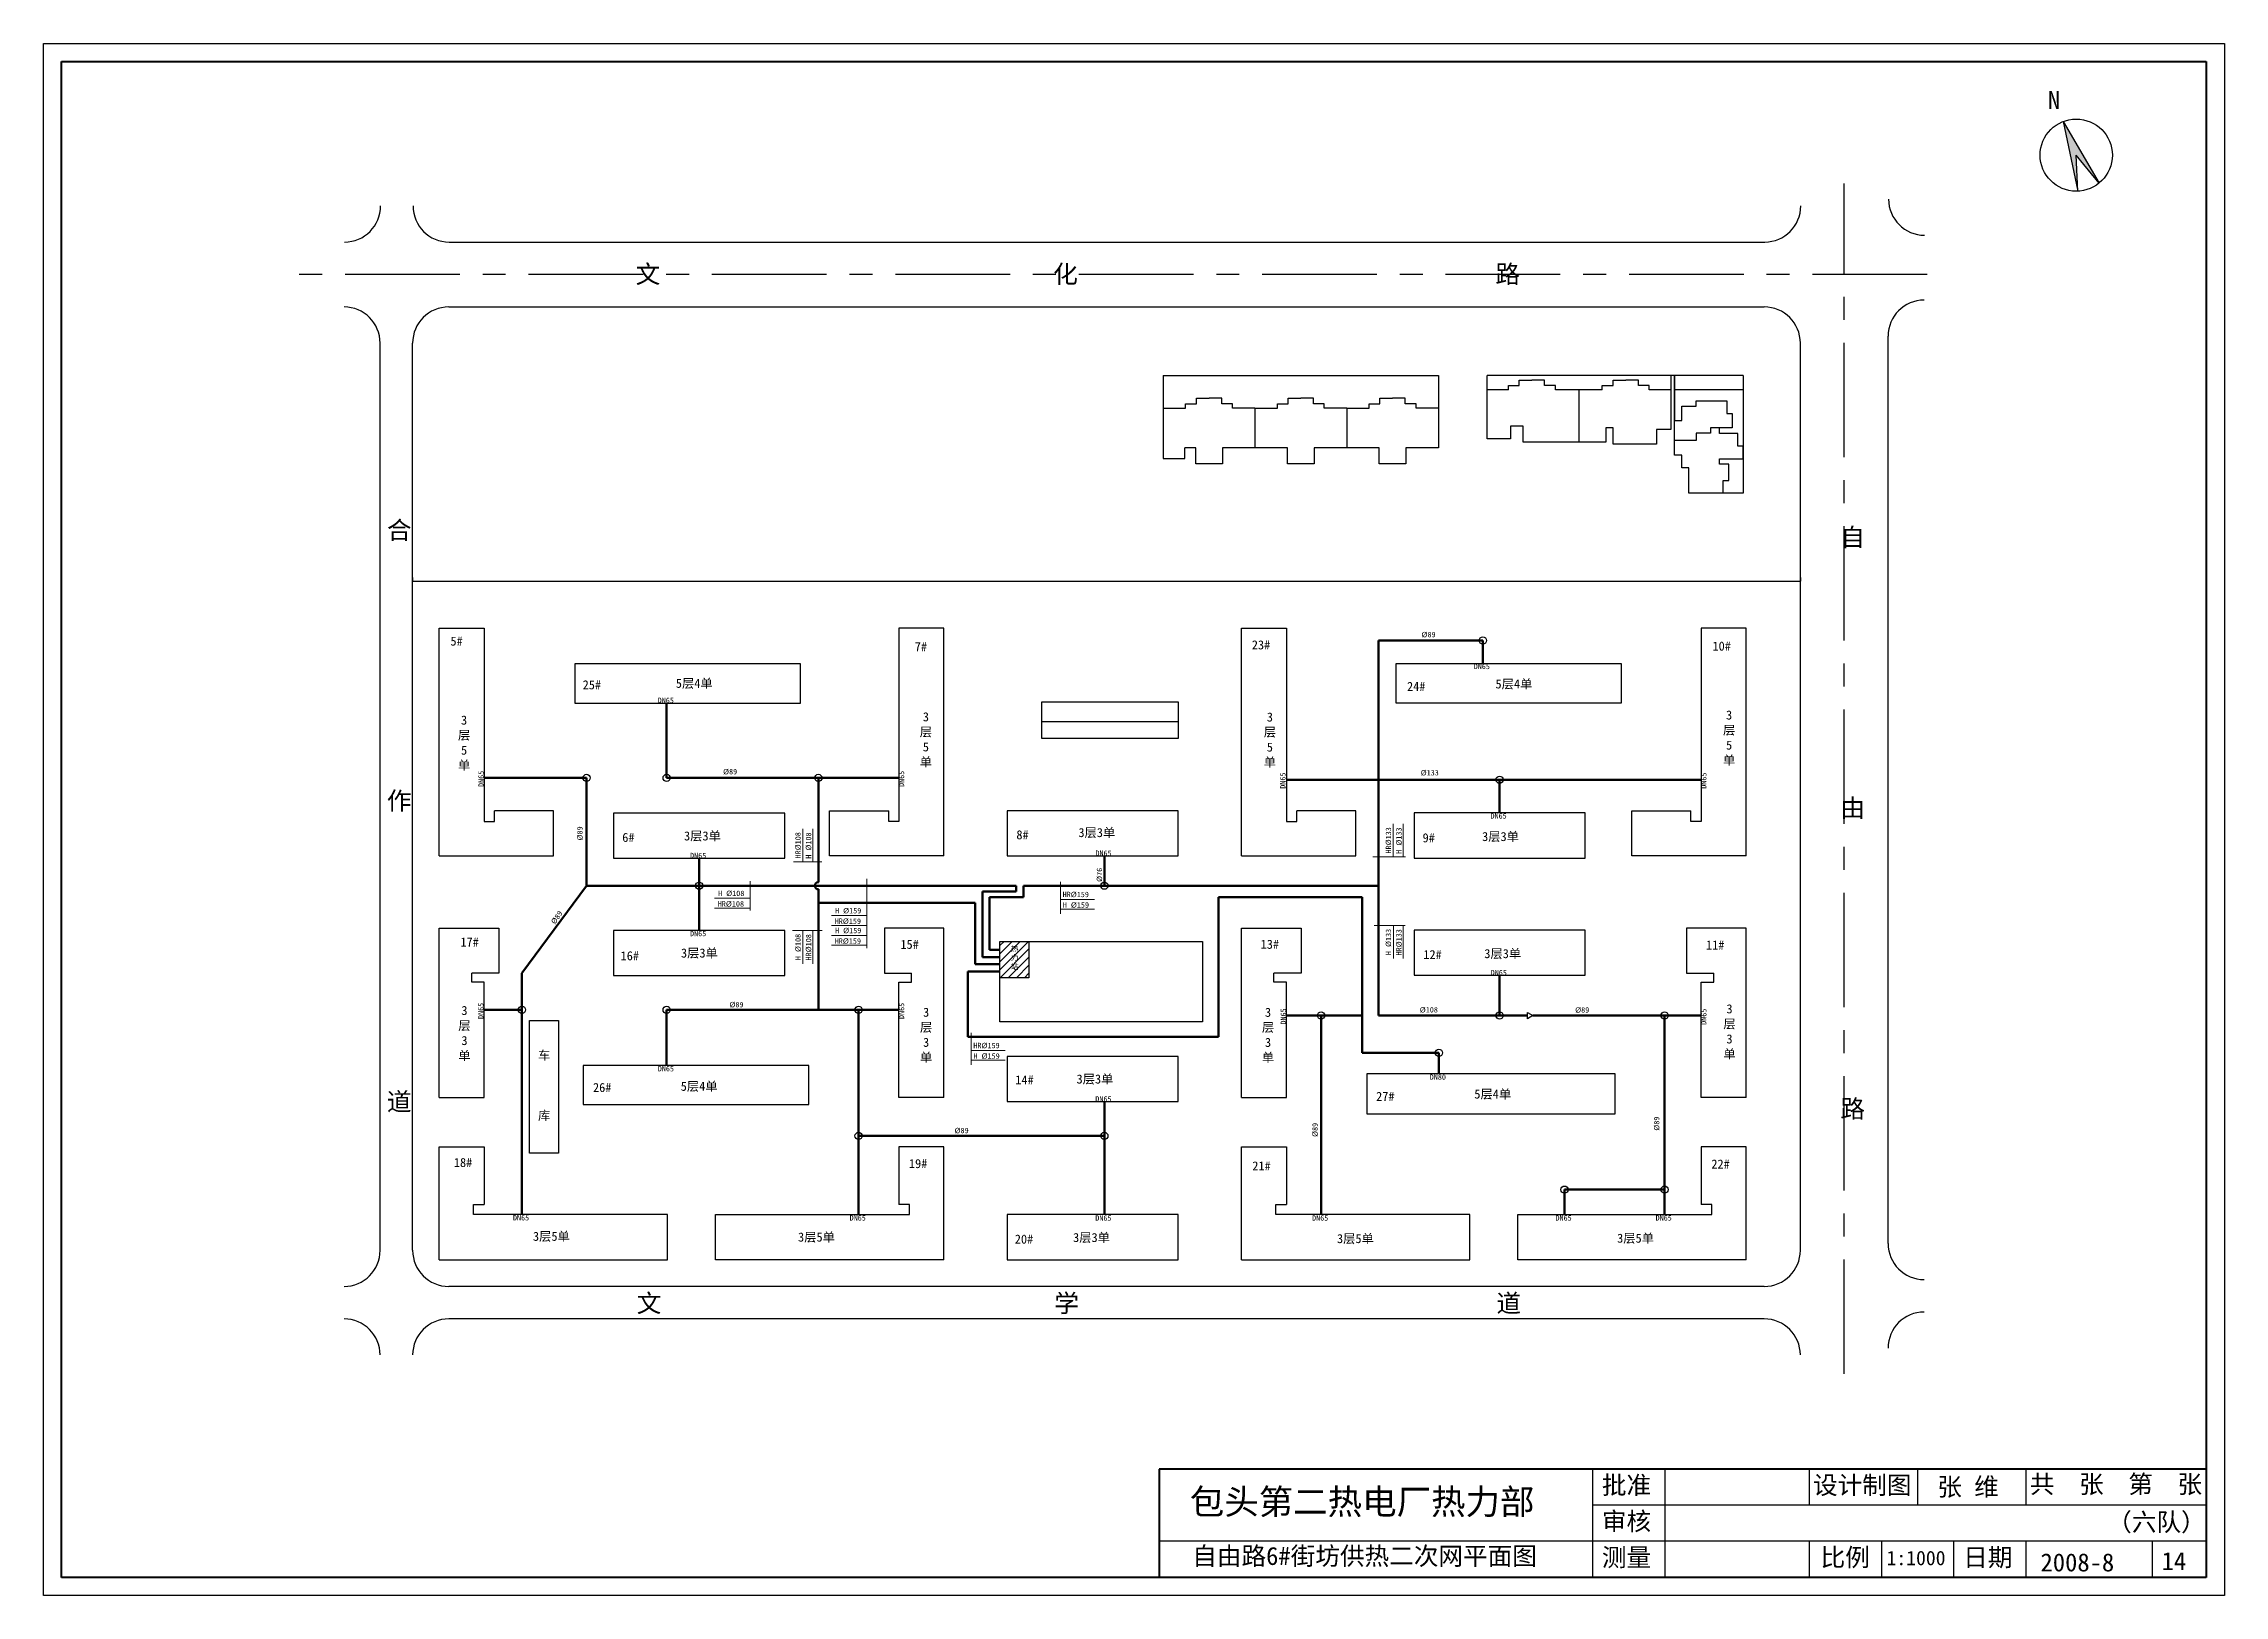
# Model space of a CAD drawing. Header units: millimetres. Extents: x 710 to 1314, y 285 to 715.
import ezdxf

# ---------------------------------------------------------------- set-up
doc = ezdxf.new("R2010")
doc.units = ezdxf.units.MM
doc.linetypes.add('CENTER', pattern=[50.8, 31.75, -6.35, 6.35, -6.35])
doc.layers.add('围栏', color=3, linetype='Continuous')
doc.layers.add('边线', color=1, linetype='Continuous')
doc.layers.add('标注', color=7, linetype='Continuous', lineweight=18)
doc.layers.add('管道', color=7, linetype='Continuous', lineweight=50)

msp = doc.modelspace()

# ---------------------------------------------------------------- hatches: boundary and pattern name
msp.add_hatch(color=256).paths.add_polyline_path([(1269.56, 693.77), (1273.63, 674.45), (1273.15, 684.44), (1279.49, 676.71)])
at = {"layer": '标注'}
h = msp.add_hatch(dxfattribs=at)
h.set_pattern_fill('ANSI31', color=256, scale=0.5, style=0)
h.paths.add_polyline_path([(983.09, 466.57), (975.04, 466.57), (975.04, 456.5), (983.09, 456.5)])
h.paths.add_polyline_path([(977.71, 465.7), (980.5, 465.7), (980.5, 457.6), (977.71, 457.6)], flags=24)

# ---------------------------------------------------------------- linework, layer by layer
at = {"lineweight": 40}
for p, q in [((715.18, 290.35), (715.18, 710.35)), ((715.18, 710.35), (1309.18, 710.35)), ((1309.18, 710.35), (1309.18, 290.35)), ((1309.18, 320.35), (1019.18, 320.35)), ((1019.18, 320.35), (1019.18, 290.35)), ((1309.18, 290.35), (715.18, 290.35))]:
    msp.add_line(p, q, dxfattribs=at)
for p, q in [((1269.56, 693.77), (1273.63, 674.45)), ((1269.56, 693.77), (1279.49, 676.71)), ((1273.63, 674.45), (1273.15, 684.44)), ((1279.49, 676.71), (1273.15, 684.44)), ((822.51, 660.36), (1186.86, 660.36)), ((822.39, 642.37), (1186.74, 642.37)), ((1221.04, 382.87), (1221.04, 634.27)), ((803.39, 380.97), (803.39, 632.37)), ((812.39, 380.97), (812.39, 632.37)), ((1196.74, 380.97), (1196.74, 632.37)), ((1020.29, 623.37), (1020.29, 603.37)), ((1020.29, 623.37), (1096.49, 623.37)), ((1096.49, 623.37), (1096.49, 603.37)), ((1180.89, 623.37), (1109.99, 623.37)), ((1109.99, 605.87), (1109.99, 623.37)), ((1160.89, 623.37), (1160.89, 608.37)), ((1161.89, 601.27), (1161.89, 623.37)), ((1161.89, 623.37), (1161.89, 610.87)), ((1180.89, 623.37), (1180.89, 590.77)), ((1116.49, 605.87), (1109.99, 605.87)), ((1119.99, 609.37), (1116.49, 609.37)), ((1116.49, 609.37), (1116.49, 605.87)), ((1119.99, 604.87), (1119.99, 609.37)), ((1142.89, 604.87), (1119.99, 604.87)), ((1144.89, 608.87), (1142.89, 608.87)), ((1142.89, 608.87), (1142.89, 604.87)), ((1144.89, 604.37), (1144.89, 608.87)), ((1156.89, 604.37), (1144.89, 604.37)), ((1160.89, 608.37), (1156.89, 608.37)), ((1156.89, 608.37), (1156.89, 604.37)), ((1020.29, 603.37), (1020.29, 600.37)), ((1020.29, 600.37), (1026.29, 600.37)), ((1029.29, 603.37), (1026.29, 603.37)), ((1026.29, 600.37), (1026.29, 603.37)), ((1029.29, 598.87), (1029.29, 603.37)), ((1036.69, 598.87), (1029.29, 598.87)), ((1045.69, 603.37), (1036.69, 603.37)), ((1036.69, 603.37), (1036.69, 598.87)), ((1054.69, 603.37), (1045.69, 603.37)), ((1054.69, 598.87), (1054.69, 603.37)), ((1062.09, 598.87), (1054.69, 598.87)), ((1062.09, 603.37), (1062.09, 598.87)), ((1071.09, 603.37), (1062.09, 603.37)), ((1080.09, 603.37), (1071.09, 603.37)), ((1080.09, 598.87), (1080.09, 603.37)), ((1087.49, 598.87), (1080.09, 598.87)), ((1096.49, 603.37), (1087.49, 603.37)), ((1087.49, 603.37), (1087.49, 598.87)), ((1163.89, 601.27), (1161.89, 601.27)), ((1163.89, 597.77), (1163.89, 601.27)), ((1180.89, 600.27), (1180.89, 603.77)), ((1165.89, 597.77), (1163.89, 597.77)), ((1165.89, 590.77), (1165.89, 597.77)), ((1180.89, 590.77), (1165.89, 590.77)), ((812.39, 567.37), (812.39, 566.37)), ((1196.74, 567.37), (1196.74, 566.37)), ((819.74, 490.27), (819.74, 553.37)), ((819.74, 553.37), (832.24, 553.37)), ((832.24, 553.37), (832.24, 499.77)), ((947.04, 553.37), (947.04, 499.77)), ((959.54, 553.37), (947.04, 553.37)), ((959.54, 490.27), (959.54, 553.37)), ((1041.94, 553.37), (1054.44, 553.37)), ((1041.94, 490.27), (1041.94, 553.37)), ((1054.44, 553.37), (1054.44, 499.77)), ((1181.74, 553.37), (1169.24, 553.37)), ((1169.24, 553.37), (1169.24, 499.77)), ((1181.74, 490.27), (1181.74, 553.37)), ((857.34, 543.47), (857.34, 532.62)), ((919.84, 543.47), (857.34, 543.47)), ((919.84, 532.62), (919.84, 543.47)), ((1147.24, 543.52), (1084.74, 543.52)), ((1084.74, 543.52), (1084.74, 532.67)), ((1147.24, 532.67), (1147.24, 543.52)), ((857.34, 532.62), (919.84, 532.62)), ((986.64, 527.53), (986.64, 532.93)), ((986.64, 532.93), (1024.44, 532.93)), ((1024.44, 532.93), (1024.44, 522.83)), ((1084.74, 532.67), (1147.24, 532.67)), ((986.64, 522.83), (986.64, 527.53)), ((986.64, 527.53), (1024.44, 527.53)), ((1024.44, 522.83), (986.64, 522.83)), ((835.04, 499.77), (835.04, 502.77)), ((851.44, 502.77), (835.04, 502.77)), ((851.44, 490.27), (851.44, 502.77)), ((868.04, 502.12), (868.04, 489.62)), ((915.44, 502.12), (868.04, 502.12)), ((915.44, 489.62), (915.44, 502.12)), ((927.84, 502.77), (944.24, 502.77)), ((927.84, 490.27), (927.84, 502.77)), ((944.24, 499.77), (944.24, 502.77)), ((977.04, 502.77), (977.04, 490.27)), ((1024.44, 502.77), (977.04, 502.77)), ((1024.44, 490.27), (1024.44, 502.77)), ((1073.64, 502.77), (1057.24, 502.77)), ((1057.24, 499.77), (1057.24, 502.77)), ((1073.64, 490.27), (1073.64, 502.77)), ((1137.14, 502.17), (1089.74, 502.17)), ((1089.74, 502.17), (1089.74, 489.67)), ((1137.14, 489.67), (1137.14, 502.17)), ((1150.04, 490.27), (1150.04, 502.77)), ((1150.04, 502.77), (1166.44, 502.77)), ((1166.44, 499.77), (1166.44, 502.77)), ((832.24, 499.77), (835.04, 499.77)), ((947.04, 499.77), (944.24, 499.77)), ((1054.44, 499.77), (1057.24, 499.77)), ((1169.24, 499.77), (1166.44, 499.77)), ((819.74, 490.27), (851.44, 490.27)), ((868.04, 489.62), (915.44, 489.62)), ((959.54, 490.27), (927.84, 490.27)), ((977.04, 490.27), (1024.44, 490.27)), ((1041.94, 490.27), (1073.64, 490.27)), ((1089.74, 489.67), (1137.14, 489.67)), ((1181.74, 490.27), (1150.04, 490.27)), ((819.74, 423.27), (819.74, 470.27)), ((819.74, 470.27), (836.24, 470.27)), ((836.24, 470.27), (836.24, 457.77)), ((915.44, 469.62), (868.04, 469.62)), ((868.04, 469.62), (868.04, 457.12)), ((915.44, 457.12), (915.44, 469.62)), ((943.04, 470.27), (943.04, 457.77)), ((959.54, 470.27), (943.04, 470.27)), ((959.54, 423.27), (959.54, 470.27)), ((975.04, 466.57), (983.09, 466.57)), ((975.04, 456.5), (975.04, 466.57)), ((983.09, 466.57), (983.09, 456.5)), ((1041.94, 470.27), (1058.44, 470.27)), ((1041.94, 423.27), (1041.94, 470.27)), ((1058.44, 470.27), (1058.44, 457.77)), ((1089.74, 469.67), (1089.74, 457.17)), ((1137.14, 469.67), (1089.74, 469.67)), ((1137.14, 457.17), (1137.14, 469.67)), ((1181.74, 470.27), (1165.24, 470.27)), ((1165.24, 470.27), (1165.24, 457.77)), ((1181.74, 423.27), (1181.74, 470.27)), ((828.74, 455.27), (828.74, 457.77)), ((836.24, 457.77), (828.74, 457.77)), ((832.24, 455.27), (828.74, 455.27)), ((832.24, 423.27), (832.24, 455.27)), ((868.04, 457.12), (915.44, 457.12)), ((943.04, 457.77), (950.54, 457.77)), ((947.04, 455.27), (950.54, 455.27)), ((947.04, 423.27), (947.04, 455.27)), ((950.54, 455.27), (950.54, 457.77)), ((983.09, 456.5), (975.04, 456.5)), ((1058.44, 457.77), (1050.94, 457.77)), ((1050.94, 455.27), (1050.94, 457.77)), ((1054.44, 455.27), (1050.94, 455.27)), ((1054.44, 423.27), (1054.44, 455.27)), ((1089.74, 457.17), (1137.14, 457.17)), ((1165.24, 457.77), (1172.74, 457.77)), ((1169.24, 423.27), (1169.24, 455.27)), ((1169.24, 455.27), (1172.74, 455.27)), ((1172.74, 455.27), (1172.74, 457.77)), ((844.74, 407.87), (844.74, 444.67)), ((844.74, 444.67), (852.79, 444.67)), ((852.79, 444.67), (852.79, 407.87)), ((922.14, 432.22), (859.64, 432.22)), ((859.64, 432.22), (859.64, 421.37)), ((922.14, 421.37), (922.14, 432.22)), ((1024.44, 434.67), (977.04, 434.67)), ((977.04, 434.67), (977.04, 422.17)), ((1024.44, 422.17), (1024.44, 434.67)), ((1145.44, 429.87), (1076.64, 429.87)), ((1076.64, 429.87), (1076.64, 418.77)), ((1145.44, 418.77), (1145.44, 429.87)), ((819.74, 423.27), (832.24, 423.27)), ((959.54, 423.27), (947.04, 423.27)), ((1041.94, 423.27), (1054.44, 423.27)), ((1181.74, 423.27), (1169.24, 423.27)), ((859.64, 421.37), (922.14, 421.37)), ((977.04, 422.17), (1024.44, 422.17)), ((1076.64, 418.77), (1145.44, 418.77)), ((819.74, 378.37), (819.74, 409.67)), ((819.74, 409.67), (832.24, 409.67)), ((832.24, 409.67), (832.24, 393.67)), ((852.79, 407.87), (844.74, 407.87)), ((959.54, 409.67), (947.04, 409.67)), ((947.04, 409.67), (947.04, 393.67)), ((959.54, 378.37), (959.54, 409.67)), ((1041.94, 409.67), (1054.44, 409.67)), ((1041.94, 378.37), (1041.94, 409.67)), ((1054.44, 409.67), (1054.44, 393.67)), ((1169.24, 409.67), (1169.24, 393.67)), ((1181.74, 409.67), (1169.24, 409.67)), ((1181.74, 378.37), (1181.74, 409.67)), ((829.29, 390.87), (829.29, 393.67)), ((829.29, 393.67), (832.24, 393.67)), ((949.99, 393.67), (947.04, 393.67)), ((949.99, 390.87), (949.99, 393.67)), ((1051.49, 393.67), (1054.44, 393.67)), ((1051.49, 390.87), (1051.49, 393.67)), ((1172.19, 393.67), (1169.24, 393.67)), ((1172.19, 390.87), (1172.19, 393.67)), ((882.99, 390.87), (829.29, 390.87)), ((882.99, 378.37), (882.99, 390.87)), ((896.29, 390.87), (949.99, 390.87)), ((896.29, 378.37), (896.29, 390.87)), ((977.04, 390.87), (977.04, 378.37)), ((1024.44, 390.87), (977.04, 390.87)), ((1024.44, 378.37), (1024.44, 390.87)), ((1105.19, 390.87), (1051.49, 390.87)), ((1105.19, 378.37), (1105.19, 390.87)), ((1118.49, 378.37), (1118.49, 390.87)), ((1118.49, 390.87), (1172.19, 390.87)), ((819.74, 378.37), (882.99, 378.37)), ((959.54, 378.37), (896.29, 378.37)), ((977.04, 378.37), (1024.44, 378.37)), ((1041.94, 378.37), (1105.19, 378.37)), ((1181.74, 378.37), (1118.49, 378.37)), ((1186.74, 370.97), (822.39, 370.97)), ((1186.74, 361.97), (822.39, 361.97)), ((1139.18, 320.35), (1139.18, 290.35)), ((1159.18, 320.35), (1159.18, 290.35)), ((1199.18, 320.35), (1199.18, 310.35)), ((1229.22, 320.35), (1229.22, 310.35)), ((1259.18, 320.35), (1259.18, 310.35)), ((1309.18, 310.35), (1139.18, 310.35)), ((1309.18, 300.35), (1019.18, 300.35)), ((1199.18, 300.35), (1199.18, 290.35)), ((1219.18, 300.35), (1219.18, 290.35)), ((1239.18, 300.35), (1239.18, 290.35)), ((1259.18, 300.35), (1259.18, 290.35)), ((1294.18, 300.35), (1294.18, 290.35))]:
    msp.add_line(p, q)
at = {"color": 1}
for p, q in [((1029.49, 617.07), (1032.99, 617.07)), ((1029.49, 615.57), (1029.49, 617.07)), ((1036.49, 617.07), (1032.99, 617.07)), ((1036.49, 615.57), (1036.49, 617.07)), ((1054.89, 615.57), (1054.89, 617.07)), ((1054.89, 617.07), (1058.39, 617.07)), ((1061.89, 617.07), (1058.39, 617.07)), ((1061.89, 615.57), (1061.89, 617.07)), ((1080.29, 617.07), (1083.79, 617.07)), ((1080.29, 615.57), (1080.29, 617.07)), ((1087.29, 617.07), (1083.79, 617.07)), ((1087.29, 615.57), (1087.29, 617.07)), ((1115.89, 619.37), (1109.99, 619.37)), ((1115.89, 619.37), (1115.89, 620.57)), ((1115.89, 620.57), (1118.89, 620.57)), ((1118.89, 620.57), (1118.89, 622.07)), ((1118.89, 622.07), (1122.39, 622.07)), ((1125.89, 622.07), (1122.39, 622.07)), ((1125.89, 620.57), (1125.89, 622.07)), ((1128.89, 620.57), (1125.89, 620.57)), ((1128.89, 619.37), (1128.89, 620.57)), ((1135.39, 619.37), (1128.89, 619.37)), ((1141.89, 619.37), (1135.39, 619.37)), ((1135.39, 619.37), (1135.39, 604.87)), ((1141.89, 620.57), (1144.89, 620.57)), ((1141.89, 619.37), (1141.89, 620.57)), ((1144.89, 622.07), (1148.39, 622.07)), ((1144.89, 620.57), (1144.89, 622.07)), ((1151.89, 622.07), (1148.39, 622.07)), ((1151.89, 620.57), (1151.89, 622.07)), ((1154.89, 620.57), (1151.89, 620.57)), ((1154.89, 619.37), (1154.89, 620.57)), ((1160.89, 619.37), (1154.89, 619.37)), ((1180.89, 619.37), (1161.89, 619.37)), ((1167.89, 614.87), (1167.89, 616.37)), ((1167.89, 616.37), (1176.39, 616.37)), ((1176.39, 616.37), (1176.39, 612.87)), ((1020.29, 614.37), (1026.49, 614.37)), ((1026.49, 614.37), (1026.49, 615.57)), ((1026.49, 615.57), (1029.49, 615.57)), ((1039.49, 615.57), (1036.49, 615.57)), ((1039.49, 614.37), (1039.49, 615.57)), ((1045.69, 614.37), (1039.49, 614.37)), ((1045.69, 614.37), (1051.89, 614.37)), ((1045.69, 614.37), (1045.69, 603.37)), ((1051.89, 615.57), (1054.89, 615.57)), ((1051.89, 614.37), (1051.89, 615.57)), ((1064.89, 615.57), (1061.89, 615.57)), ((1064.89, 614.37), (1064.89, 615.57)), ((1071.09, 614.37), (1064.89, 614.37)), ((1071.09, 614.37), (1077.29, 614.37)), ((1071.09, 614.37), (1071.09, 603.37)), ((1077.29, 614.37), (1077.29, 615.57)), ((1077.29, 615.57), (1080.29, 615.57)), ((1090.29, 615.57), (1087.29, 615.57)), ((1090.29, 614.37), (1090.29, 615.57)), ((1096.49, 614.37), (1090.29, 614.37)), ((1161.89, 610.87), (1163.89, 610.87)), ((1163.89, 610.87), (1163.89, 614.87)), ((1163.89, 614.87), (1167.89, 614.87)), ((1176.39, 612.87), (1177.89, 612.87)), ((1177.89, 612.87), (1177.89, 608.87)), ((1167.89, 605.37), (1161.89, 605.37)), ((1171.89, 607.37), (1167.89, 607.37)), ((1167.89, 607.37), (1167.89, 605.37)), ((1177.89, 608.87), (1171.89, 608.87)), ((1171.89, 608.87), (1171.89, 607.37)), ((1174.39, 607.27), (1174.39, 608.77)), ((1179.39, 607.27), (1174.39, 607.27)), ((1179.39, 603.77), (1179.39, 607.27)), ((1174.39, 598.77), (1174.39, 600.27)), ((1174.39, 600.27), (1180.89, 600.27)), ((1176.89, 598.77), (1174.39, 598.77)), ((1176.89, 594.27), (1176.89, 598.77)), ((1180.89, 603.77), (1179.39, 603.77)), ((1175.39, 590.77), (1175.39, 594.27)), ((1175.39, 594.27), (1176.89, 594.27))]:
    msp.add_line(p, q, dxfattribs=at)
msp.add_lwpolyline([(1122.64, 446.03), (1121.14, 445.16), (1121.14, 446.89)], close=True)
for centre, radius in [((1273.15, 684.44), 10), ((1108.79, 549.94), 1), ((860.57, 511.87), 1), ((882.74, 511.87), 1), ((924.76, 511.87), 1), ((1113.44, 511.37), 1), ((891.74, 482.01), 1), ((1003.98, 482.01), 1), ((842.67, 447.6), 1), ((882.74, 447.6), 1), ((935.9, 447.6), 1), ((1064, 446.03), 1), ((1113.44, 446.03), 1), ((1159.13, 446.03), 1), ((1096.63, 435.68), 1), ((935.9, 412.67), 1), ((1003.98, 412.67), 1), ((1131.43, 397.78), 1), ((1159.13, 397.78), 1)]:
    msp.add_circle(centre, radius)
for centre, start, end in [((1231.16, 672.25), 180, 270), ((793.51, 670.36), 270, 0), ((822.51, 670.36), 180, 270), ((1186.86, 670.36), 270, 360), ((793.39, 632.37), 0, 90), ((822.39, 632.37), 90, 180), ((1186.74, 632.37), 0, 90), ((1231.04, 634.27), 90, 180), ((793.39, 380.97), 270, 0), ((822.39, 380.97), 180, 270), ((1186.74, 380.97), 270, 0), ((1231.04, 382.87), 180, 270), ((1231.04, 353.87), 90, 180), ((793.39, 351.97), 0, 90), ((822.39, 351.97), 90, 180), ((1186.74, 351.97), 0, 90)]:
    msp.add_arc(centre, 10, start, end)
at = {"layer": '围栏', "linetype": 'CENTER'}
for p, q in [((1208.89, 346.72), (1208.89, 676.59)), ((1231.85, 651.37), (779.8, 651.37))]:
    msp.add_line(p, q, dxfattribs=at)
at = {"layer": '围栏'}
for p, q in [((812.39, 566.37), (1196.74, 566.37)), ((982.94, 466.57), (1031.14, 466.57)), ((1031.14, 466.57), (1031.14, 444.27)), ((975.04, 444.27), (975.04, 456.5)), ((1031.14, 444.27), (975.04, 444.27))]:
    msp.add_line(p, q, dxfattribs=at)
at = {"layer": '标注'}
for p, q in [((920.49, 488.58), (920.49, 497.76)), ((923.2, 488.58), (923.2, 497.73)), ((1084, 489.97), (1084, 499.15)), ((1086.71, 489.97), (1086.71, 499.12)), ((1087.37, 489.97), (1078.3, 489.97)), ((905.83, 475.12), (905.83, 483.3)), ((925.75, 488.58), (917.85, 488.58)), ((938.23, 464.74), (938.23, 483.92)), ((896, 478.52), (905.83, 478.52)), ((991.84, 474.24), (991.84, 483.12)), ((991.84, 478.21), (1001.25, 478.21)), ((896, 475.82), (905.83, 475.82)), ((928.4, 473.72), (938.23, 473.72)), ((991.84, 475.51), (1001.25, 475.51)), ((925.8, 469.58), (917.56, 469.58)), ((920.49, 460.4), (920.49, 469.58)), ((923.2, 460.4), (923.2, 469.58)), ((928.4, 471.01), (938.23, 471.01)), ((928.4, 468.21), (938.23, 468.21)), ((928.4, 465.51), (938.23, 465.51)), ((1087.31, 470.97), (1078.74, 470.97)), ((1084.01, 461.79), (1084.01, 470.97)), ((1086.71, 461.79), (1086.71, 470.97)), ((967.11, 432.38), (967.11, 441.26)), ((967.11, 436.35), (976.52, 436.35)), ((967.11, 433.65), (976.52, 433.65))]:
    msp.add_line(p, q, dxfattribs=at)
at = {"layer": '管道'}
for p, q in [((1079.87, 482.01), (1079.87, 549.94)), ((1079.87, 549.94), (1108.79, 549.94)), ((1108.79, 549.94), (1108.79, 543.52)), ((882.74, 511.87), (882.74, 532.62)), ((860.57, 511.87), (832.24, 511.87)), ((860.57, 482.01), (860.57, 511.87)), ((924.76, 511.87), (882.74, 511.87)), ((924.76, 511.87), (947.04, 511.87)), ((924.76, 483.01), (924.76, 511.87)), ((1054.44, 511.37), (1079.87, 511.37)), ((1079.87, 511.37), (1169.24, 511.37)), ((1113.44, 502.17), (1113.44, 511.37)), ((891.74, 489.62), (891.74, 482.01)), ((1003.98, 482.01), (1003.98, 490.27)), ((860.57, 482.01), (842.67, 457.77)), ((979.56, 482.01), (860.57, 482.01)), ((891.74, 482.01), (891.74, 469.62)), ((924.76, 477.26), (924.76, 481.01)), ((968.18, 477.26), (924.76, 477.26)), ((924.76, 477.26), (924.76, 447.6)), ((968.18, 460.22), (968.18, 477.26)), ((970.18, 462.22), (970.18, 480.43)), ((970.18, 480.43), (979.56, 480.43)), ((972.18, 464.22), (972.18, 478.85)), ((972.18, 478.85), (981.56, 478.85)), ((979.56, 480.43), (979.56, 482.01)), ((981.56, 478.85), (981.56, 482.01)), ((981.56, 482.01), (1079.87, 482.01)), ((1035.59, 440.12), (1035.59, 478.85)), ((1035.59, 478.85), (1075.42, 478.85)), ((1075.42, 478.85), (1075.42, 435.68)), ((1079.87, 482.01), (1079.87, 446.03)), ((975.04, 460.22), (968.18, 460.22)), ((975.04, 462.22), (970.18, 462.22)), ((975.04, 464.22), (972.18, 464.22)), ((842.67, 457.77), (842.67, 390.87)), ((975.04, 458.22), (966.18, 458.22)), ((966.18, 458.22), (966.18, 440.12)), ((1113.44, 446.03), (1113.44, 457.17)), ((842.67, 447.6), (832.24, 447.6)), ((924.76, 447.6), (882.74, 447.6)), ((882.74, 447.6), (882.74, 432.22)), ((924.76, 447.6), (947.04, 447.6)), ((935.9, 447.6), (935.9, 390.87)), ((1075.42, 446.03), (1054.44, 446.03)), ((1064, 446.03), (1064, 390.87)), ((1079.87, 446.03), (1113.44, 446.03)), ((1113.44, 446.03), (1121.14, 446.03)), ((1122.64, 446.03), (1169.24, 446.03)), ((1159.13, 446.03), (1159.13, 390.87)), ((966.18, 440.12), (1035.59, 440.12)), ((1075.42, 435.68), (1096.63, 435.68)), ((1096.63, 435.68), (1096.63, 429.87)), ((1003.98, 412.67), (1003.98, 422.17)), ((935.9, 412.67), (1003.98, 412.67)), ((1003.98, 412.67), (1003.98, 390.87)), ((1159.13, 397.78), (1131.43, 397.78)), ((1131.43, 397.78), (1131.43, 390.87))]:
    msp.add_line(p, q, dxfattribs=at)
msp.add_arc((924.76, 482.01), 1, 90, 270, dxfattribs=at)
at = {"layer": '边线'}
for p, q in [((710.18, 715.35), (1314.18, 715.35)), ((710.18, 285.35), (710.18, 715.35)), ((1314.18, 715.35), (1314.18, 285.35)), ((1314.18, 285.35), (710.18, 285.35))]:
    msp.add_line(p, q, dxfattribs=at)

# ---------------------------------------------------------------- texts
at = {"attachment_point": 1}
for s, insert, char_height, width in [('N', (1265.31, 702.18), 5, 13.437), ('{\\fSimHei|b0|i0|c134|p2;包头第二热电厂热力部}', (1027.63, 314.81), 7, 133.3392), ('{\\fFangSong_GB2312|b0|i0|c134|p49;批准}', (1141.77, 318.41), 5, 88.5221), ('{\\fFangSong_GB2312|b0|i0|c134|p49;设计制图}', (1200.24, 318.41), 5, 88.5221), ('{\\fFangSong_GB2312|b0|i0|c134|p49;共  张  第  张}', (1260.32, 318.68), 5, 88.5221), ('{\\fFangSong_GB2312|b0|i0|c134|p49;审核}', (1141.77, 308.41), 5, 88.5221), ('{\\fSimSun|b0|i0|c134|p54;自由路}6#{\\fSimSun|b0|i0|c134|p54;街坊供热二次网平面图}', (1028.32, 298.78), 5, 118.3628), ('{\\fFangSong_GB2312|b0|i0|c134|p49;测量}', (1141.77, 298.41), 5, 88.5221), ('{\\fFangSong_GB2312|b0|i0|c134|p49;比例}', (1202.36, 298.41), 5, 88.5221), ('{\\fFangSong_GB2312|b0|i0|c134|p49;日期}', (1241.85, 298.41), 5, 88.5221)]:
    msp.add_mtext(s, dxfattribs=dict(at, insert=insert, char_height=char_height, width=width))
at = {"layer": '标注'}
for s, insert, char_height, width, attachment_point in [('{\\fSimSun|b0|i0|c134|p54;文                                化                                  路}', (874.15, 653.98), 5, 263.4337, 1), ('{\\fSimSun|b0|i0|c134|p54;合\\P\\P\\P\\P\\P\\P\\P\\P\\P作\\P\\P\\P\\P\\P\\P\\P\\P\\P\\P道}', (805.26, 583.03), 5, 5.5052, 1), ('{\\fSimSun|b0|i0|c134|p54;自\\P\\P\\P\\P\\P\\P\\P\\P\\P由\\P\\P\\P\\P\\P\\P\\P\\P\\P\\P路}', (1207.82, 581.06), 5, 5.5052, 1), ('5#', (822.86, 551.03), 2.5, 6.327, 1), ('23#', (1044.82, 549.99), 2.5, 7.6878, 1), ('%%C89', (1091.81, 552.34), 1.5, 9.9494, 1), ('7#', (951.46, 549.48), 2.5, 6.327, 1), ('10#', (1172.4, 549.65), 2.5, 7.3149, 1), ('25#', (859.48, 538.92), 2.5, 6.327, 1), ('5{\\fSimSun|b0|i0|c134|p54;层}4{\\fSimSun|b0|i0|c134|p54;单}', (885.28, 539.33), 2.5, 21.4463, 1), ('24#', (1087.8, 538.48), 2.5, 6.327, 1), ('DN65', (1106.28, 543.52), 1.5, 6.3469, 1), ('5{\\fSimSun|b0|i0|c134|p54;层}4{\\fSimSun|b0|i0|c134|p54;单}', (1112.3, 539.16), 2.5, 21.4463, 1), ('DN65', (880.26, 534.12), 1.5, 6.3469, 1), ('3\\P{\\fSimSun|b0|i0|c134|p54;层}\\P5\\P{\\fSimSun|b0|i0|c134|p54;单}', (826.64, 521.51), 2.5, 4.9783, 5), ('3\\P{\\fSimSun|b0|i0|c134|p54;层}\\P5\\P{\\fSimSun|b0|i0|c134|p54;单}', (954.55, 522.42), 2.5, 4.9783, 5), ('3\\P{\\fSimSun|b0|i0|c134|p54;层}\\P5\\P{\\fSimSun|b0|i0|c134|p54;单}', (1049.82, 522.36), 2.5, 4.9783, 5), ('3\\P{\\fSimSun|b0|i0|c134|p54;层}\\P5\\P{\\fSimSun|b0|i0|c134|p54;单}', (1177.01, 522.91), 2.5, 4.9783, 5), ('%%C89', (898.36, 514.36), 1.5, 9.9494, 1), ('%%C133', (1091.58, 514.06), 1.5, 9.9494, 1), ('DN65', (1110.93, 502.09), 1.5, 6.3469, 1), ('6#', (870.45, 496.63), 2.5, 6.327, 1), ('3{\\fSimSun|b0|i0|c134|p54;层}3{\\fSimSun|b0|i0|c134|p54;单}', (887.55, 497.05), 2.5, 21.4463, 1), ('8#', (979.61, 497.36), 2.5, 6.327, 1), ('3{\\fSimSun|b0|i0|c134|p54;层}3{\\fSimSun|b0|i0|c134|p54;单}', (996.78, 497.98), 2.5, 21.4463, 1), ('9#', (1092.11, 496.53), 2.5, 6.327, 1), ('3{\\fSimSun|b0|i0|c134|p54;层}3{\\fSimSun|b0|i0|c134|p54;单}', (1108.59, 496.88), 2.5, 21.4463, 1), ('DN65', (889.22, 491.12), 1.5, 6.3469, 1), ('DN65', (1001.5, 491.77), 1.5, 6.3469, 1), ('HR%%C108', (896.9, 477.73), 1.5, 11.9811, 1), ('H %%C108', (896.98, 480.64), 1.5, 11.8997, 1), ('HR%%C159', (992.42, 480.33), 1.5, 13.5629, 1), ('H %%C159', (992.45, 477.42), 1.5, 13.5393, 1), ('HR%%C159', (929.3, 472.93), 1.5, 11.9811, 1), ('H %%C159', (929.38, 475.83), 1.5, 11.8997, 1), ('17#', (825.62, 467.65), 2.5, 6.327, 1), ('DN65', (889.22, 469.5), 1.5, 6.3469, 1), ('HR%%C159', (929.3, 467.42), 1.5, 11.9811, 1), ('H %%C159', (929.38, 470.33), 1.5, 11.8997, 1), ('15#', (947.49, 467), 2.5, 8.5155, 1), ('{\\fSimSun|b0|i0|c134|p54;热力站}', (978.09, 465.32), 1.5, 2.5399, 1), ('13#', (1047.26, 467.03), 2.5, 6.327, 1), ('11#', (1170.61, 466.82), 2.5, 6.327, 1), ('16#', (869.99, 463.84), 2.5, 6.327, 1), ('3{\\fSimSun|b0|i0|c134|p54;层}3{\\fSimSun|b0|i0|c134|p54;单}', (886.71, 464.6), 2.5, 21.4463, 1), ('12#', (1092.32, 464.17), 2.5, 6.327, 1), ('3{\\fSimSun|b0|i0|c134|p54;层}3{\\fSimSun|b0|i0|c134|p54;单}', (1109.2, 464.44), 2.5, 21.4463, 1), ('DN65', (1110.97, 458.67), 1.5, 6.3469, 1), ('3\\P{\\fSimSun|b0|i0|c134|p54;层}\\P3\\P{\\fSimSun|b0|i0|c134|p54;单}', (826.74, 441.05), 2.5, 4.9783, 5), ('%%C89', (900.13, 449.81), 1.5, 9.9494, 1), ('3\\P{\\fSimSun|b0|i0|c134|p54;层}\\P3\\P{\\fSimSun|b0|i0|c134|p54;单}', (954.61, 440.56), 2.5, 4.9783, 5), ('3\\P{\\fSimSun|b0|i0|c134|p54;层}\\P3\\P{\\fSimSun|b0|i0|c134|p54;单}', (1049.31, 440.54), 2.5, 4.9783, 5), ('%%C108', (1091.32, 448.37), 1.5, 9.9494, 1), ('%%C89', (1134.37, 448.33), 1.5, 9.9336, 1), ('3\\P{\\fSimSun|b0|i0|c134|p54;层}\\P3\\P{\\fSimSun|b0|i0|c134|p54;单}', (1177.12, 441.5), 2.5, 4.9783, 5), ('{\\fSimSun|b0|i0|c134|p54;车\\P\\P\\P\\P库}', (847.12, 436.26), 2.5, 3.2389, 1), ('HR%%C159', (967.69, 438.47), 1.5, 13.5629, 1), ('H %%C159', (967.72, 435.56), 1.5, 13.5393, 1), ('DN65', (880.29, 432.05), 1.5, 6.3469, 1), ('14#', (979.31, 429.45), 2.5, 6.327, 1), ('3{\\fSimSun|b0|i0|c134|p54;层}3{\\fSimSun|b0|i0|c134|p54;单}', (996.27, 429.69), 2.5, 21.4463, 1), ('DN80', (1094.1, 429.72), 1.5, 6.3469, 1), ('26#', (862.35, 427.34), 2.5, 6.327, 1), ('5{\\fSimSun|b0|i0|c134|p54;层}4{\\fSimSun|b0|i0|c134|p54;单}', (886.64, 427.67), 2.5, 21.4463, 1), ('DN65', (1001.46, 423.67), 1.5, 6.3469, 1), ('27#', (1079.24, 424.88), 2.5, 6.327, 1), ('5{\\fSimSun|b0|i0|c134|p54;层}4{\\fSimSun|b0|i0|c134|p54;单}', (1106.44, 425.52), 2.5, 21.4463, 1), ('%%C89', (962.48, 414.91), 1.5, 9.9494, 1), ('18#', (823.81, 406.55), 2.5, 6.327, 1), ('19#', (949.85, 406.26), 2.5, 8.2704, 1), ('21#', (1044.94, 405.61), 2.5, 7.7385, 1), ('22#', (1172.09, 406.13), 2.5, 7.4373, 1), ('DN65', (840.17, 390.75), 1.5, 6.3469, 1), ('DN65', (933.42, 390.71), 1.5, 6.3469, 1), ('DN65', (1001.46, 390.67), 1.5, 6.3469, 1), ('DN65', (1061.51, 390.68), 1.5, 6.3469, 1), ('DN65', (1128.93, 390.69), 1.5, 6.3469, 1), ('DN65', (1156.65, 390.71), 1.5, 6.3469, 1), ('3{\\fSimSun|b0|i0|c134|p54;层}5{\\fSimSun|b0|i0|c134|p54;单}', (845.71, 386.1), 2.5, 21.4463, 1), ('3{\\fSimSun|b0|i0|c134|p54;层}5{\\fSimSun|b0|i0|c134|p54;单}', (919.14, 385.89), 2.5, 21.4463, 1), ('20#', (979.17, 385.33), 2.5, 6.327, 1), ('3{\\fSimSun|b0|i0|c134|p54;层}3{\\fSimSun|b0|i0|c134|p54;单}', (995.31, 385.77), 2.5, 21.4463, 1), ('3{\\fSimSun|b0|i0|c134|p54;层}5{\\fSimSun|b0|i0|c134|p54;单}', (1068.4, 385.47), 2.5, 21.4463, 1), ('3{\\fSimSun|b0|i0|c134|p54;层}5{\\fSimSun|b0|i0|c134|p54;单}', (1145.99, 385.58), 2.5, 21.4463, 1), ('{\\fSimSun|b0|i0|c134|p54;文                                学                                  道}', (874.45, 368.81), 5, 263.983, 1), ('{\\fKaiTi_GB2312|b0|i0|c134|p49;张 维}', (1234.67, 317.96), 5, 30.3874, 1), ('{\\fKaiTi_GB2312|b0|i0|c134|p49;（六队）}', (1281.72, 308.17), 5, 30.3874, 1), ('{\\H0.8x;1:1000}', (1220.62, 297.71), 5, 42.6517, 1), ('2008-8', (1263.26, 297), 5, 42.6517, 1), ('14', (1296.79, 297.36), 5, 42.6517, 1)]:
    msp.add_mtext(s, dxfattribs=dict(at, insert=insert, char_height=char_height, width=width, attachment_point=attachment_point))
at = {"layer": '标注', "char_height": 1.5, "attachment_point": 1}
for s, insert, width, rotation in [('DN65', (830.59, 509.36), 3.133, 90), ('DN65', (947.04, 509.36), 3.133, 90), ('DN65', (1052.65, 508.87), 3.133, 90), ('DN65', (1169.24, 508.87), 3.133, 90), ('%%C89', (857.95, 494.54), 9.9494, 90), ('HR%%C108', (918.37, 489.56), 11.8997, 90), ('H %%C108', (921.28, 489.48), 11.9811, 90), ('HR%%C133', (1081.89, 490.94), 11.8997, 90), ('H %%C133', (1084.79, 490.86), 11.9811, 90), ('%%C76', (1001.85, 483.05), 9.9494, 90), ('%%C89', (850.56, 472.04), 9.9494, 55.07319), ('H %%C108', (918.38, 461.38), 11.8997, 90), ('HR%%C108', (921.28, 461.3), 11.9811, 90), ('H %%C133', (1081.89, 462.77), 11.8997, 90), ('HR%%C133', (1084.79, 462.69), 11.9811, 90), ('DN65', (830.52, 445.06), 3.133, 90), ('DN65', (947.04, 445.06), 3.133, 90), ('DN65', (1052.79, 443.53), 3.133, 90), ('DN65', (1169.24, 443.45), 3.133, 90), ('%%C89', (1156.18, 414.11), 9.9494, 90), ('%%C89', (1061.55, 412.38), 9.9494, 90)]:
    msp.add_mtext(s, dxfattribs=dict(at, insert=insert, width=width, rotation=rotation))

doc.saveas('drawing.dxf')
